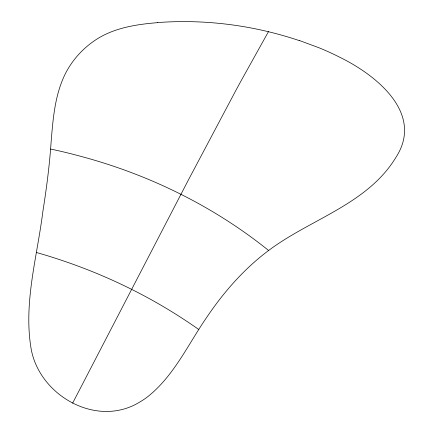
<?xml version="1.0" encoding="UTF-8"?>
<svg xmlns="http://www.w3.org/2000/svg" width="433" height="433" viewBox="0 0 433 433"><rect width="100%" height="100%" fill="white"/><g stroke="black" fill="none" stroke-linecap="round" stroke-linejoin="round"><path stroke-width="0.65" d="M72.614 403.188L188.317 180.128L236.023 90.134A249.181 10.008 -63.2 0 1 240.791 81.355L268.465 31.658M157.65 22.651C136.552 24.356 114.696 27.707 96.527 39.322A101.723 93.912 21.3 0 0 69.069 67.12A97.907 90.389 21.3 0 0 65.031 74.357C54.78 95.395 52.994 119.145 51.105 142.111C49.541 165.325 46.52 188.415 42.878 211.391C37.298 256.276 23.653 301.682 30.857 347.158C38.061 394.734 95.79 428.269 138.923 402.544A84.04 77.583 21.3 0 0 148.238 396.303C174.034 375.573 187.949 344.668 206.319 317.936C223.46 292.378 244.039 268.833 268.774 250.366A232.873 214.99 21.3 0 1 276.411 244.932C316.999 217.247 369.176 201.502 395.919 157.39C424.556 113.262 375.725 74.849 340.062 57.405A248.12 229.068 21.3 0 0 318.872 47.717L299.744 40.648M268.617 250.485C213.761 206.368 149.363 174.77 81.464 156.519A279.296 107.173 25.6 0 0 50.564 149.044M157.639 22.565A339.559 313.487 21.3 0 1 299.712 40.745M36.264 252.45A245.949 94.199 26.1 0 1 65.426 261.597C108.353 276.341 149.461 296.421 187.24 321.611A240.986 92.299 26.1 0 1 198.807 329.508"/></g></svg>
